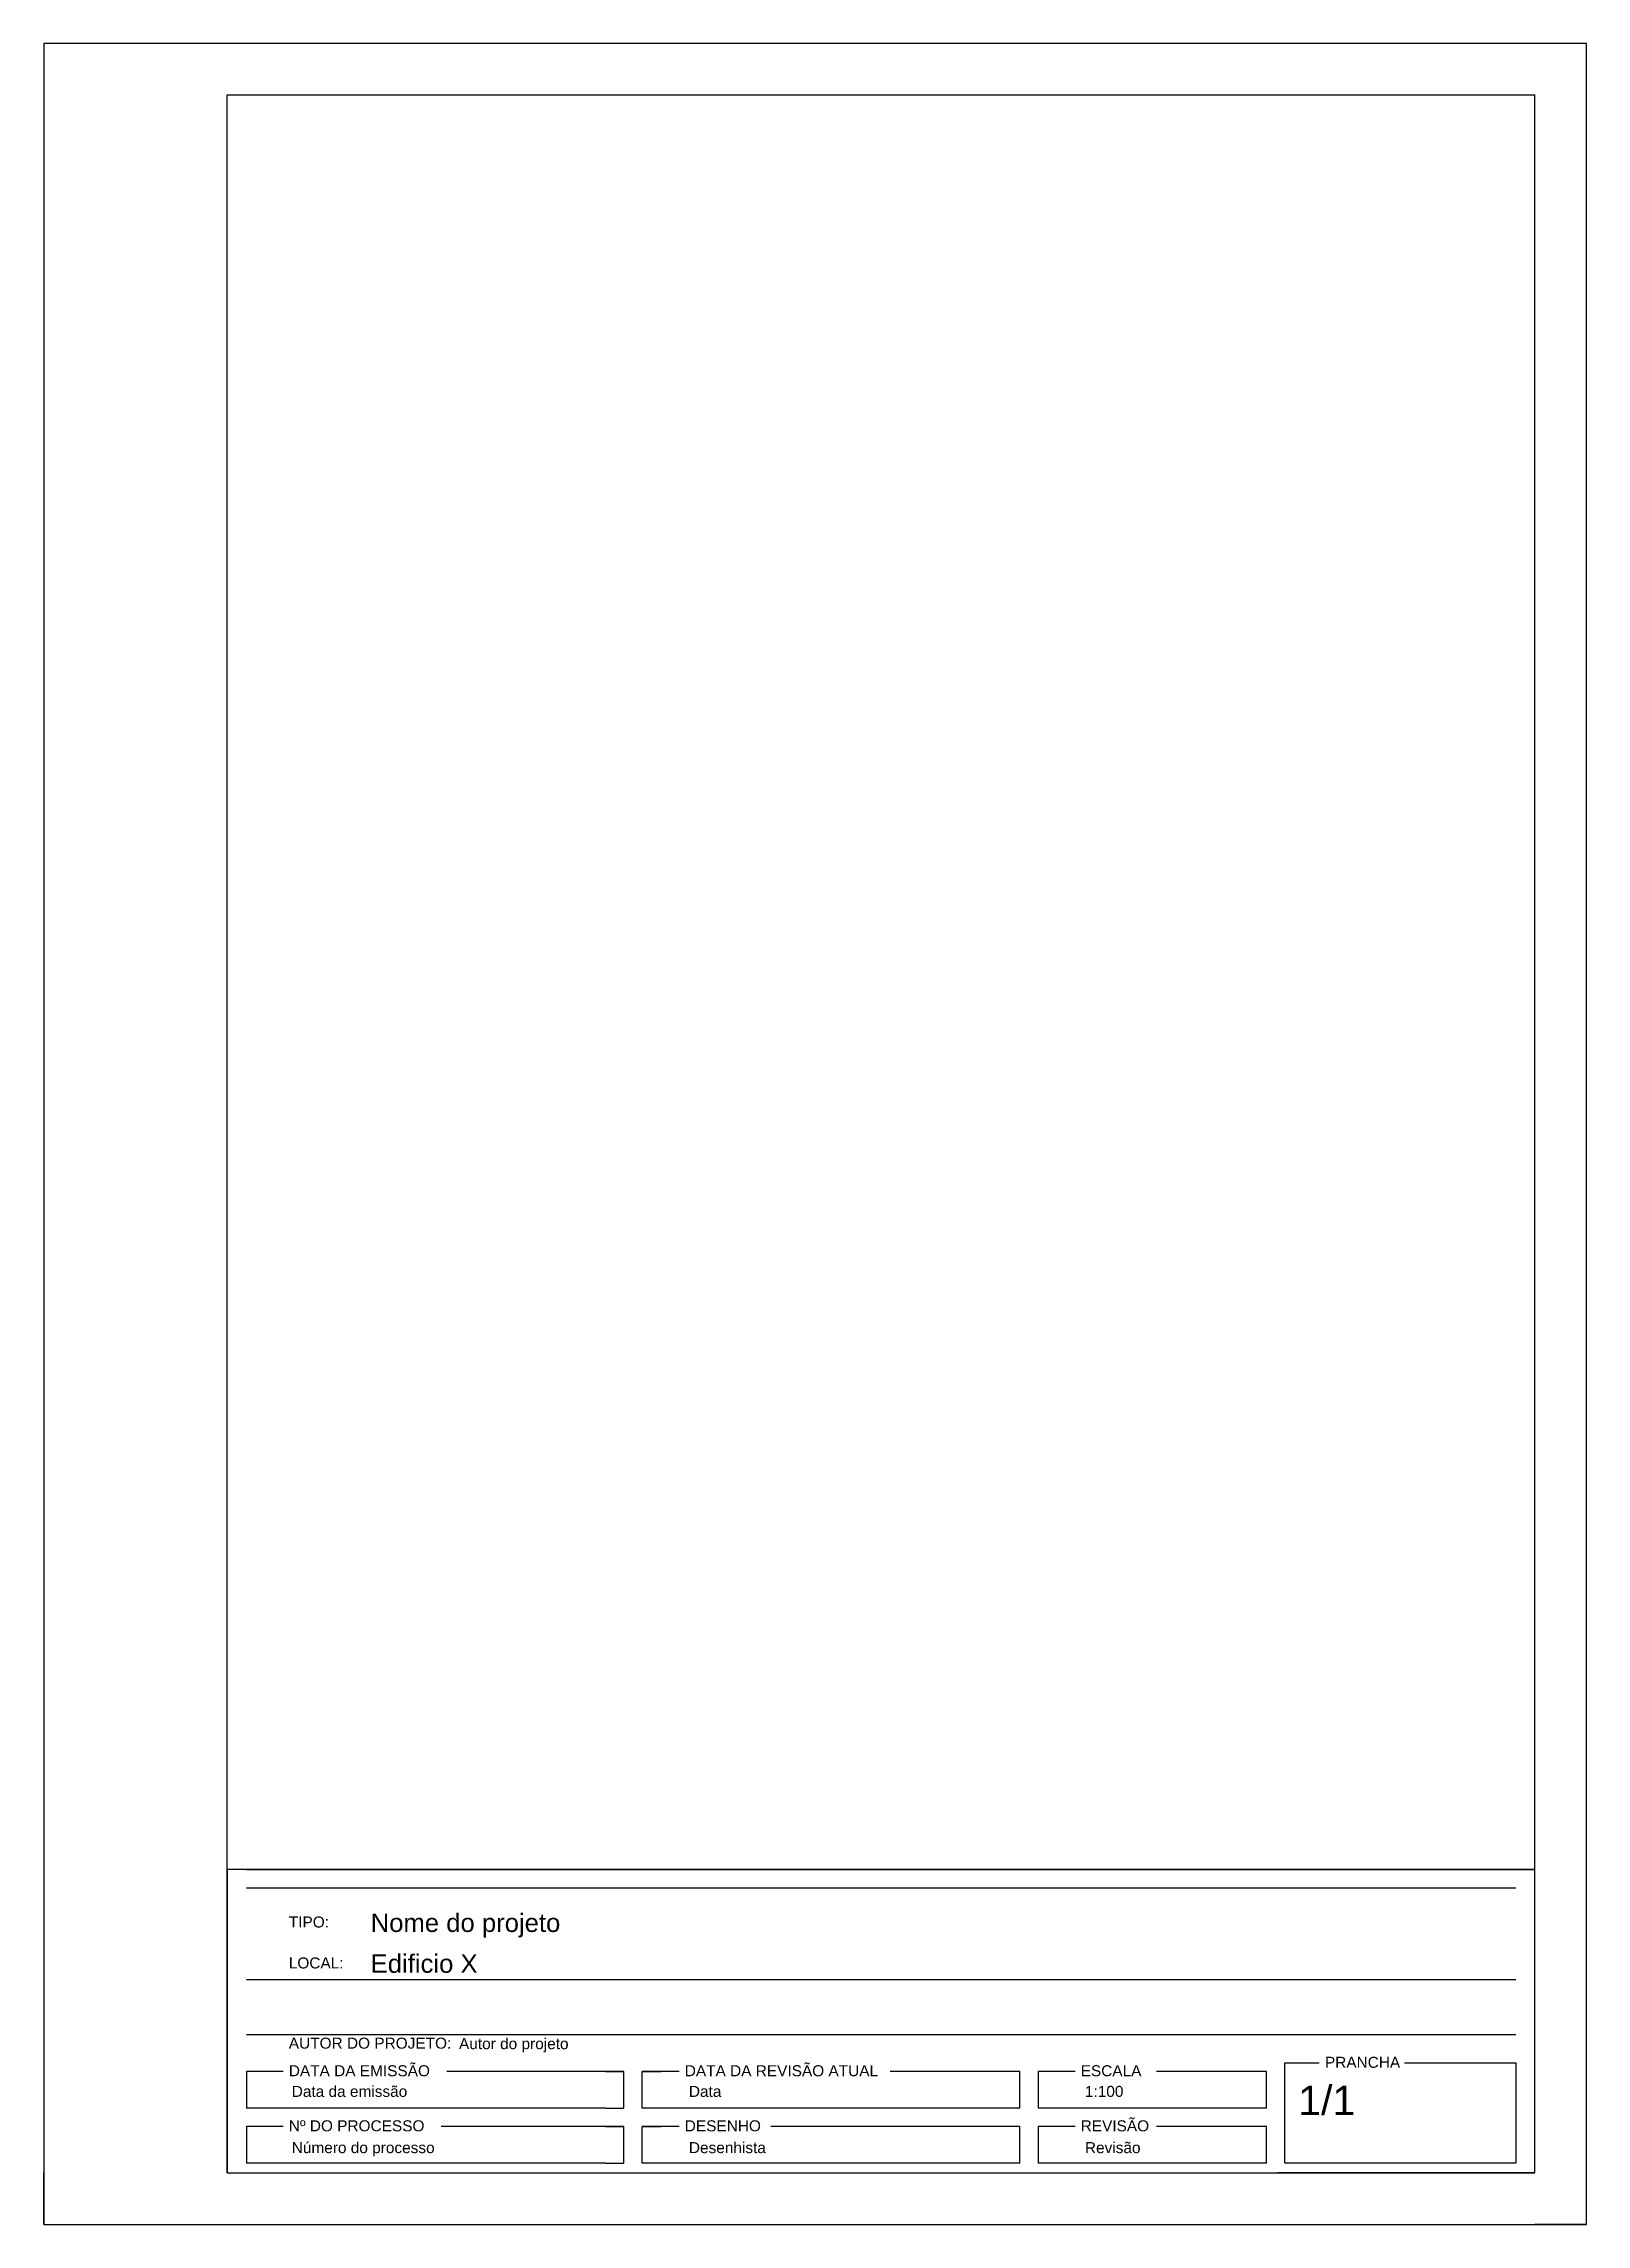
# Model space of a CAD drawing. Header units: millimetres. Extents: x 2906 to 3116, y 260 to 557.
import ezdxf

# ---------------------------------------------------------------- set-up
doc = ezdxf.new("R2010")
doc.units = ezdxf.units.MM
doc.styles.get("Standard").update_dxf_attribs({"font": 'arial.ttf'})

# ---------------------------------------------------------------- blocks, each defined once
blk = doc.blocks.new('Legenda')
for p, q in [((2933.12, 308.14), (2930.53, 308.14)), ((2930.53, 267.3), (2930.53, 308.14)), ((2930.53, 308.14), (2930.53, 266.8)), ((2933.12, 308.14), (3108.53, 308.14)), ((3108.53, 308.14), (2933.12, 308.14)), ((3108.53, 266.8), (3108.53, 308.14)), ((2933.12, 305.64), (3105.93, 305.64)), ((2933.12, 293.14), (3105.93, 293.14)), ((2933.12, 285.64), (3105.93, 285.64)), ((2930.53, 276.8), (2930.53, 281.8)), ((2933.12, 280.64), (2933.12, 275.64)), ((2938.14, 280.64), (2933.12, 280.64)), ((2984.52, 280.64), (2960.42, 280.64)), ((2982.02, 280.64), (2984.52, 280.64)), ((2984.52, 275.64), (2984.52, 280.64)), ((2987.02, 275.64), (2987.02, 280.64)), ((2987.02, 280.64), (2989.52, 280.64)), ((2992.03, 280.64), (2987.02, 280.64)), ((3038.41, 280.64), (3020.77, 280.64)), ((3038.41, 275.64), (3038.41, 280.64)), ((3045.93, 280.64), (3040.91, 280.64)), ((3040.91, 280.64), (3040.91, 275.64)), ((3071.98, 280.64), (3057.03, 280.64)), ((3071.98, 275.64), (3071.98, 280.64)), ((3074.48, 281.8), (3079.17, 281.8)), ((3074.48, 268.14), (3074.48, 281.8)), ((3090.77, 281.8), (3105.93, 281.8)), ((3105.93, 281.8), (3105.93, 268.14)), ((2930.53, 271.8), (2930.53, 276.8)), ((2982.02, 275.64), (2933.12, 275.64)), ((2982.02, 275.64), (2984.52, 275.64)), ((2989.52, 275.64), (2987.02, 275.64)), ((3038.41, 275.64), (2989.52, 275.64)), ((3038.41, 275.64), (3035.91, 275.64)), ((3071.98, 275.64), (3040.91, 275.64)), ((2930.53, 267.05), (2930.53, 272.05)), ((2930.53, 266.8), (2930.53, 271.8)), ((2933.12, 273.14), (2933.12, 268.14)), ((2938.14, 273.14), (2933.12, 273.14)), ((2984.52, 273.14), (2959.62, 273.14)), ((2982.02, 273.14), (2984.52, 273.14)), ((2984.52, 268.14), (2984.52, 273.14)), ((2987.02, 268.14), (2987.02, 273.14)), ((2987.02, 273.14), (2989.52, 273.14)), ((2992.03, 273.14), (2987.02, 273.14)), ((3003.13, 273.14), (3003.13, 273.14)), ((3003.13, 273.14), (3003.13, 273.14)), ((3038.41, 273.14), (3004.5, 273.14)), ((3038.41, 268.14), (3038.41, 273.14)), ((3045.93, 273.14), (3040.91, 273.14)), ((3040.91, 273.14), (3040.91, 268.14)), ((3071.98, 273.14), (3057.03, 273.14)), ((3071.98, 268.14), (3071.98, 273.14)), ((2982.02, 268.14), (2933.12, 268.14)), ((2982.02, 268.14), (2984.52, 268.14)), ((2989.52, 268.14), (2987.02, 268.14)), ((3038.41, 268.14), (2989.52, 268.14)), ((3038.41, 268.14), (3035.91, 268.14)), ((3071.98, 268.14), (3040.91, 268.14)), ((3105.93, 268.14), (3074.48, 268.14)), ((3105.93, 268.14), (3074.48, 268.14)), ((2930.53, 266.8), (2930.53, 267.3)), ((2930.53, 266.8), (3108.53, 266.8)), ((2930.53, 266.8), (3108.53, 266.8)), ((3108.53, 266.8), (3073.53, 266.8))]:
    blk.add_line(p, q)
at = {"char_height": 1.5, "attachment_point": 1}
for s, width, insert in [('TIPO: ', 22.2216, (2938.9, 301.73)), ('LOCAL:', 22.2216, (2938.9, 296.15)), ('AUTOR DO PROJETO: ', 22.2216, (2938.9, 285.23)), ('PRANCHA', 17.4375, (3079.94, 282.62)), ('DATA DA EMISSÃO', 22.2216, (2938.9, 281.47)), ('DATA DA REVISÃO ATUAL', 31.4405, (2992.8, 281.47)), ('ESCALA', 17.4375, (3046.69, 281.47)), ('Nº DO PROCESSO ', 25.7527, (2938.9, 273.97)), ('DESENHO', 17.4375, (2992.8, 273.97)), ('REVISÃO', 17.4375, (3046.69, 273.97))]:
    blk.add_mtext_dynamic_manual_height_columns(s, width=width, gutter_width=12.5, heights=[0], dxfattribs=dict(at, insert=insert))
for tag, p, height in [('TIPO', (2950.04, 299.62), 2.5), ('LOCAL', (2950.04, 294.06), 2.5), ('AUTOR', (2962.07, 283.66), 1.5), ('DATA', (2939.3, 277.16), 1.5), ('DATA', (2993.36, 277.16), 1.5), ('ESCALA', (3047.27, 277.16), 1.5), ('PRANCHA', (3076.3, 274.69), 4), ('NºPROCESSO', (2939.3, 269.5), 1.5), ('DESENHISTA', (2993.36, 269.5), 1.5), ('REVISÃO', (3047.27, 269.5), 1.5)]:
    blk.add_attdef(tag, p, '', height=height)

msp = doc.modelspace()

# ---------------------------------------------------------------- linework, layer by layer
for p, q in [((2905.53, 556.8), (2905.53, 549.8)), ((2930.53, 266.8), (2930.53, 549.8)), ((2930.53, 549.8), (3108.53, 549.8)), ((3108.53, 266.8), (3108.53, 549.8)), ((2905.53, 259.8), (2905.53, 266.8)), ((2905.53, 259.8), (2930.53, 259.8)), ((3115.53, 259.8), (3108.53, 259.8))]:
    msp.add_line(p, q)
msp.add_lwpolyline([(2905.53, 259.8), (3115.53, 259.8), (3115.53, 556.8), (2905.53, 556.8), (2905.53, 259.8)])

# ---------------------------------------------------------------- block references
ref = msp.add_blockref('Legenda', (0, 0))
ref.add_attrib('TIPO', 'Nome do projeto', (2950.04, 299.62), dxfattribs={"height": 2.5})
ref.add_attrib('LOCAL', 'Edificio X', (2950.04, 294.06), dxfattribs={"height": 2.5})
ref.add_attrib('AUTOR', 'Autor do projeto', (2962.07, 283.66), dxfattribs={"height": 1.5})
ref.add_attrib('DATA', 'Data da emissão', (2939.3, 277.16), dxfattribs={"height": 1.5})
ref.add_attrib('NºPROCESSO', 'Número do processo', (2939.3, 269.5), dxfattribs={"height": 1.5})
ref.add_attrib('DATA', 'Data', (2993.36, 277.16), dxfattribs={"height": 1.5})
ref.add_attrib('DESENHISTA', 'Desenhista', (2993.36, 269.5), dxfattribs={"height": 1.5})
ref.add_attrib('ESCALA', '1:100', (3047.27, 277.16), dxfattribs={"height": 1.5})
ref.add_attrib('REVISÃO', 'Revisão ', (3047.27, 269.5), dxfattribs={"height": 1.5})
ref.add_attrib('PRANCHA', '1/1', (3076.3, 274.69), dxfattribs={"height": 4})

doc.saveas('drawing.dxf')
